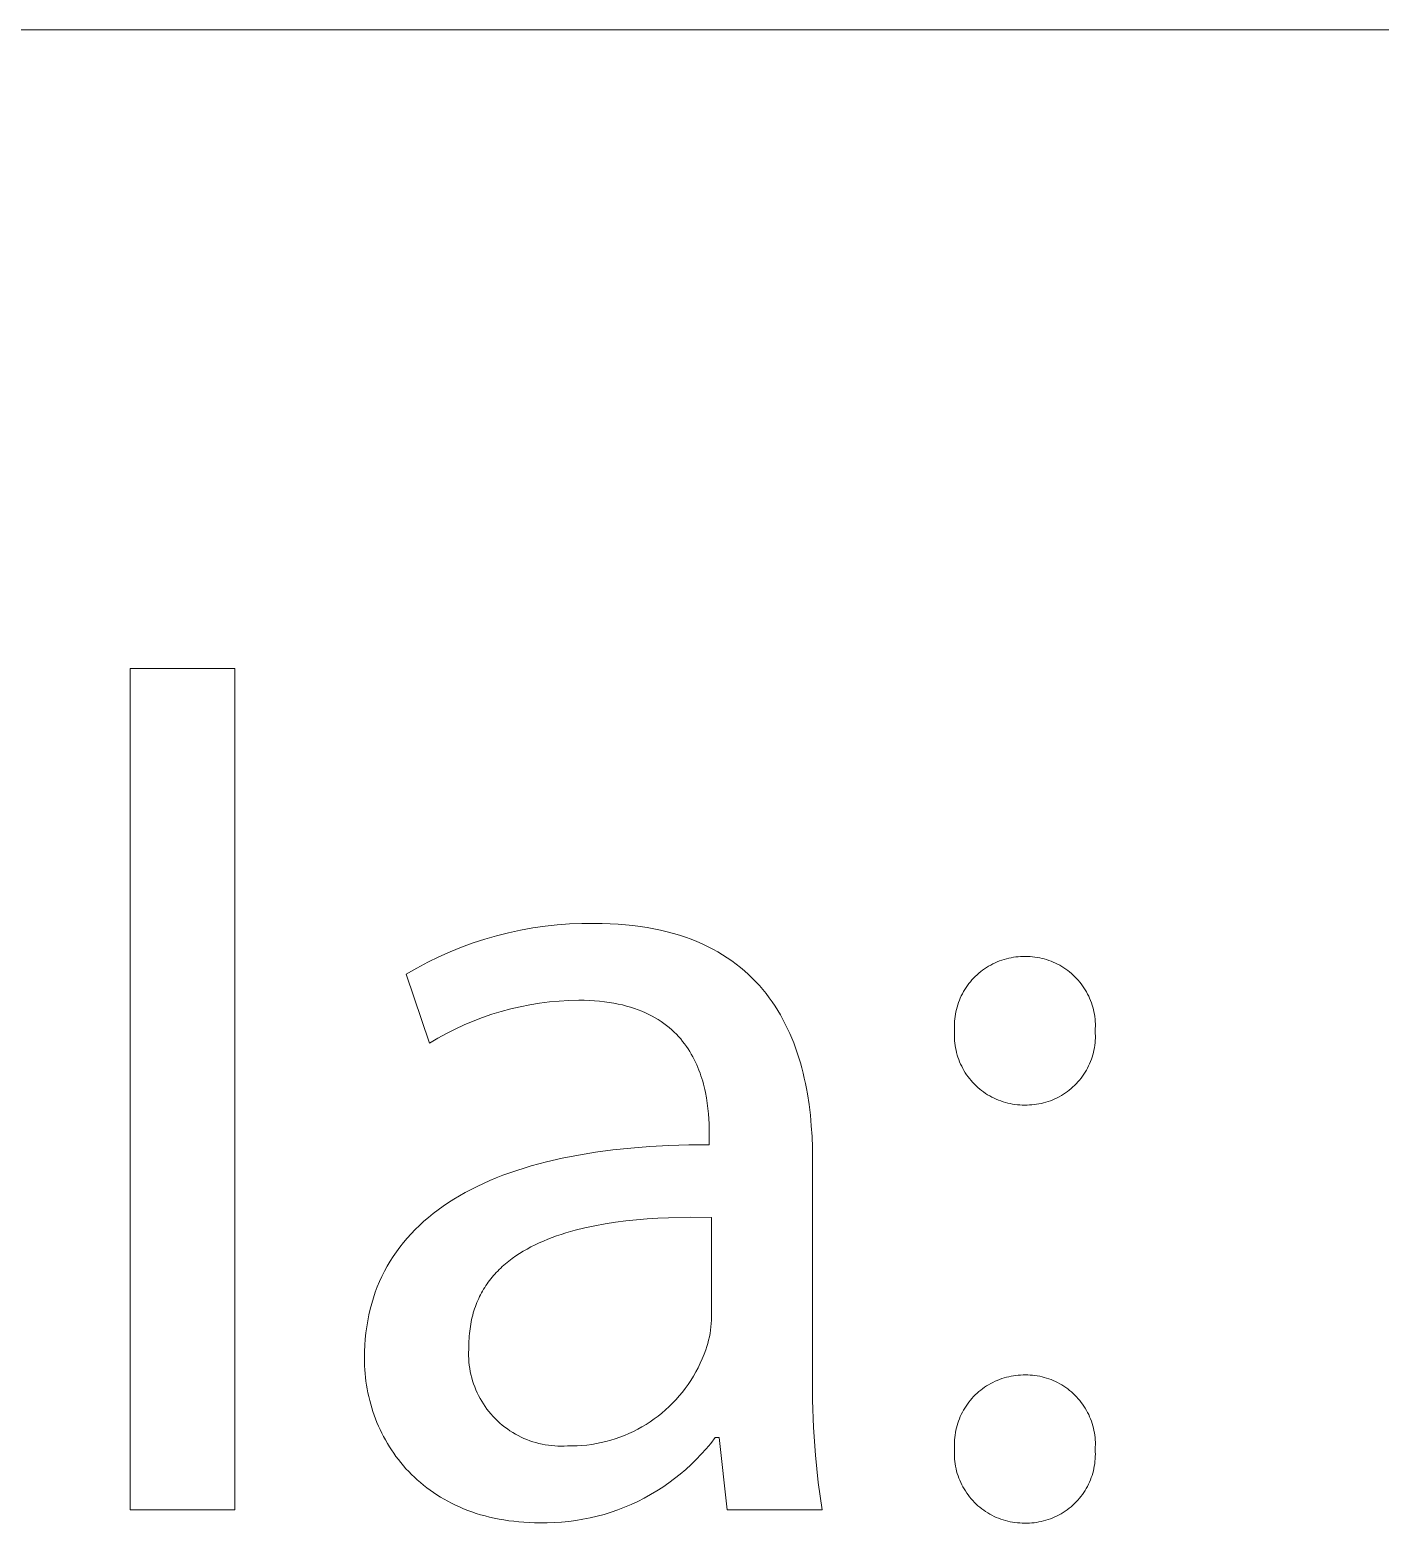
# Model space of a CAD drawing. Header units: millimetres. Extents: x 0 to 5466, y 0 to 3819.
# Drawn here: x 5093.5 to 5155.8, y 236.6 to 305.5 of the extents above; entities that cross this region are included whole.
import ezdxf

# ---------------------------------------------------------------- set-up
doc = ezdxf.new("R2010")
doc.units = ezdxf.units.MM
doc.header["$MEASUREMENT"] = 0
doc.layers.add('Domyślny', color=7, linetype='Continuous', true_color=0x000000)

msp = doc.modelspace()

# ---------------------------------------------------------------- linework, layer by layer
at = {"layer": 'Domyślny', "color": 18, "lineweight": 15, "true_color": 0x000000}
for p, q in [((3400.106, 305.53), (5465.587, 305.53)), ((5098.113, 276.031), (5102.936, 276.031)), ((5098.113, 237.174), (5098.113, 276.031)), ((5102.936, 276.031), (5102.936, 237.174)), ((5117.265, 264.132), (5117.831, 264.194)), ((5117.831, 264.194), (5118.399, 264.235)), ((5118.399, 264.235), (5118.967, 264.257)), ((5118.967, 264.257), (5119.537, 264.259)), ((5119.537, 264.259), (5119.912, 264.255)), ((5119.912, 264.255), (5120.278, 264.243)), ((5120.278, 264.243), (5120.636, 264.224)), ((5120.636, 264.224), (5120.985, 264.196)), ((5120.985, 264.196), (5121.325, 264.161)), ((5121.325, 264.161), (5121.657, 264.118)), ((5113.944, 263.357), (5114.485, 263.534)), ((5114.485, 263.534), (5115.032, 263.692)), ((5115.032, 263.692), (5115.584, 263.831)), ((5115.584, 263.831), (5116.141, 263.951)), ((5116.141, 263.951), (5116.701, 264.052)), ((5116.701, 264.052), (5117.265, 264.132)), ((5121.657, 264.118), (5121.98, 264.068)), ((5121.98, 264.068), (5122.295, 264.011)), ((5122.295, 264.011), (5122.602, 263.947)), ((5122.602, 263.947), (5122.901, 263.876)), ((5122.901, 263.876), (5123.192, 263.798)), ((5123.192, 263.798), (5123.475, 263.714)), ((5123.475, 263.714), (5123.75, 263.623)), ((5123.75, 263.623), (5124.017, 263.525)), ((5124.017, 263.525), (5124.277, 263.422)), ((5112.362, 262.715), (5112.882, 262.947)), ((5112.882, 262.947), (5113.409, 263.161)), ((5113.409, 263.161), (5113.944, 263.357)), ((5124.277, 263.422), (5124.529, 263.312)), ((5124.529, 263.312), (5124.774, 263.196)), ((5124.774, 263.196), (5125.011, 263.074)), ((5125.011, 263.074), (5125.241, 262.947)), ((5125.241, 262.947), (5125.464, 262.814)), ((5125.464, 262.814), (5125.68, 262.676)), ((5110.855, 261.912), (5111.348, 262.197)), ((5111.348, 262.197), (5111.85, 262.465)), ((5111.85, 262.465), (5112.362, 262.715)), ((5125.68, 262.676), (5125.889, 262.532)), ((5125.889, 262.532), (5126.091, 262.383)), ((5126.091, 262.383), (5126.286, 262.229)), ((5126.286, 262.229), (5126.475, 262.069)), ((5137.387, 262.031), (5137.475, 262.099)), ((5137.475, 262.099), (5137.566, 262.163)), ((5137.566, 262.163), (5137.658, 262.225)), ((5137.658, 262.225), (5137.753, 262.283)), ((5137.753, 262.283), (5137.85, 262.338)), ((5137.85, 262.338), (5137.948, 262.39)), ((5137.948, 262.39), (5138.049, 262.438)), ((5138.049, 262.438), (5138.15, 262.483)), ((5138.15, 262.483), (5138.254, 262.524)), ((5138.254, 262.524), (5138.358, 262.561)), ((5138.358, 262.561), (5138.464, 262.595)), ((5138.464, 262.595), (5138.571, 262.626)), ((5138.571, 262.626), (5138.679, 262.652)), ((5138.679, 262.652), (5138.788, 262.675)), ((5138.788, 262.675), (5138.898, 262.694)), ((5138.898, 262.694), (5139.008, 262.709)), ((5139.008, 262.709), (5139.118, 262.721)), ((5139.118, 262.721), (5139.229, 262.729)), ((5139.229, 262.729), (5139.34, 262.732)), ((5139.34, 262.732), (5139.452, 262.732)), ((5139.452, 262.732), (5139.562, 262.731)), ((5139.562, 262.731), (5139.672, 262.726)), ((5139.672, 262.726), (5139.782, 262.718)), ((5139.782, 262.718), (5139.892, 262.705)), ((5139.892, 262.705), (5140.001, 262.689)), ((5140.001, 262.689), (5140.109, 262.669)), ((5140.109, 262.669), (5140.217, 262.646)), ((5140.217, 262.646), (5140.324, 262.618)), ((5140.324, 262.618), (5140.429, 262.587)), ((5140.429, 262.587), (5140.534, 262.552)), ((5140.534, 262.552), (5140.638, 262.514)), ((5140.638, 262.514), (5140.74, 262.473)), ((5140.74, 262.473), (5140.84, 262.427)), ((5140.84, 262.427), (5140.939, 262.379)), ((5140.939, 262.379), (5141.036, 262.327)), ((5141.036, 262.327), (5141.132, 262.271)), ((5141.132, 262.271), (5141.225, 262.213)), ((5141.225, 262.213), (5141.317, 262.151)), ((5141.317, 262.151), (5141.406, 262.086)), ((5111.929, 258.727), (5110.855, 261.912)), ((5126.475, 262.069), (5126.657, 261.906)), ((5126.657, 261.906), (5126.832, 261.737)), ((5126.832, 261.737), (5127.001, 261.564)), ((5127.001, 261.564), (5127.164, 261.386)), ((5136.775, 261.389), (5136.842, 261.478)), ((5136.842, 261.478), (5136.911, 261.565)), ((5136.911, 261.565), (5136.984, 261.649)), ((5136.984, 261.649), (5137.059, 261.731)), ((5137.059, 261.731), (5137.137, 261.81)), ((5137.137, 261.81), (5137.218, 261.887)), ((5137.218, 261.887), (5137.301, 261.96)), ((5137.301, 261.96), (5137.387, 262.031)), ((5141.406, 262.086), (5141.493, 262.018)), ((5141.493, 262.018), (5141.577, 261.947)), ((5141.577, 261.947), (5141.659, 261.873)), ((5141.659, 261.873), (5141.739, 261.797)), ((5141.739, 261.797), (5141.815, 261.718)), ((5141.815, 261.718), (5141.889, 261.636)), ((5141.889, 261.636), (5141.961, 261.552)), ((5141.961, 261.552), (5142.029, 261.465)), ((5142.029, 261.465), (5142.094, 261.376)), ((5127.164, 261.386), (5127.321, 261.205)), ((5127.321, 261.205), (5127.471, 261.019)), ((5127.471, 261.019), (5127.615, 260.829)), ((5127.615, 260.829), (5127.754, 260.635)), ((5136.401, 260.708), (5136.445, 260.811)), ((5136.445, 260.811), (5136.491, 260.912)), ((5136.491, 260.912), (5136.541, 261.011)), ((5136.541, 261.011), (5136.595, 261.108)), ((5136.595, 261.108), (5136.652, 261.204)), ((5136.652, 261.204), (5136.712, 261.297)), ((5136.712, 261.297), (5136.775, 261.389)), ((5142.094, 261.376), (5142.156, 261.285)), ((5142.156, 261.285), (5142.215, 261.192)), ((5142.215, 261.192), (5142.271, 261.097)), ((5142.271, 261.097), (5142.323, 260.999)), ((5142.323, 260.999), (5142.372, 260.901)), ((5142.372, 260.901), (5142.417, 260.8)), ((5142.417, 260.8), (5142.46, 260.698)), ((5114.807, 260.06), (5114.378, 259.912)), ((5115.242, 260.193), (5114.807, 260.06)), ((5115.68, 260.311), (5115.242, 260.193)), ((5116.123, 260.414), (5115.68, 260.311)), ((5116.568, 260.502), (5116.123, 260.414)), ((5117.017, 260.574), (5116.568, 260.502)), ((5117.467, 260.631), (5117.017, 260.574)), ((5117.919, 260.673), (5117.467, 260.631)), ((5118.373, 260.7), (5117.919, 260.673)), ((5118.827, 260.71), (5118.373, 260.7)), ((5119.078, 260.708), (5118.827, 260.71)), ((5119.321, 260.699), (5119.078, 260.708)), ((5119.558, 260.685), (5119.321, 260.699)), ((5119.788, 260.665), (5119.558, 260.685)), ((5120.012, 260.641), (5119.788, 260.665)), ((5120.229, 260.611), (5120.012, 260.641)), ((5120.439, 260.576), (5120.229, 260.611)), ((5120.643, 260.536), (5120.439, 260.576)), ((5120.841, 260.492), (5120.643, 260.536)), ((5121.032, 260.443), (5120.841, 260.492)), ((5121.218, 260.389), (5121.032, 260.443)), ((5121.397, 260.332), (5121.218, 260.389)), ((5121.57, 260.269), (5121.397, 260.332)), ((5121.738, 260.203), (5121.57, 260.269)), ((5121.9, 260.133), (5121.738, 260.203)), ((5122.056, 260.059), (5121.9, 260.133)), ((5122.207, 259.981), (5122.056, 260.059)), ((5127.754, 260.635), (5127.887, 260.437)), ((5127.887, 260.437), (5128.013, 260.236)), ((5128.013, 260.236), (5128.135, 260.031)), ((5128.135, 260.031), (5128.25, 259.823)), ((5136.201, 259.958), (5136.218, 260.068)), ((5136.218, 260.068), (5136.239, 260.177)), ((5136.239, 260.177), (5136.264, 260.285)), ((5136.264, 260.285), (5136.293, 260.393)), ((5136.293, 260.393), (5136.326, 260.499)), ((5136.326, 260.499), (5136.362, 260.604)), ((5136.362, 260.604), (5136.401, 260.708)), ((5142.46, 260.698), (5142.498, 260.595)), ((5142.498, 260.595), (5142.533, 260.49)), ((5142.533, 260.49), (5142.564, 260.385)), ((5142.564, 260.385), (5142.592, 260.278)), ((5142.592, 260.278), (5142.616, 260.17)), ((5142.616, 260.17), (5142.636, 260.062)), ((5142.636, 260.062), (5142.653, 259.953)), ((5113.123, 259.382), (5112.718, 259.177)), ((5113.535, 259.573), (5113.123, 259.382)), ((5113.954, 259.75), (5113.535, 259.573)), ((5114.378, 259.912), (5113.954, 259.75)), ((5122.353, 259.9), (5122.207, 259.981)), ((5122.493, 259.816), (5122.353, 259.9)), ((5122.628, 259.728), (5122.493, 259.816)), ((5122.757, 259.637), (5122.628, 259.728)), ((5122.882, 259.542), (5122.757, 259.637)), ((5123.002, 259.445), (5122.882, 259.542)), ((5123.117, 259.346), (5123.002, 259.445)), ((5123.227, 259.243), (5123.117, 259.346)), ((5128.25, 259.823), (5128.361, 259.612)), ((5128.361, 259.612), (5128.465, 259.397)), ((5128.465, 259.397), (5128.565, 259.18)), ((5136.169, 259.515), (5136.171, 259.626)), ((5136.17, 259.404), (5136.169, 259.515)), ((5136.176, 259.293), (5136.17, 259.404)), ((5136.171, 259.626), (5136.177, 259.737)), ((5136.177, 259.737), (5136.187, 259.848)), ((5136.187, 259.848), (5136.201, 259.958)), ((5142.653, 259.953), (5142.666, 259.843)), ((5142.666, 259.843), (5142.675, 259.733)), ((5142.679, 259.403), (5142.673, 259.293)), ((5142.675, 259.733), (5142.68, 259.623)), ((5142.681, 259.513), (5142.679, 259.403)), ((5142.68, 259.623), (5142.681, 259.513)), ((5112.32, 258.959), (5111.929, 258.727)), ((5112.718, 259.177), (5112.32, 258.959)), ((5123.332, 259.138), (5123.227, 259.243)), ((5123.433, 259.031), (5123.332, 259.138)), ((5123.53, 258.921), (5123.433, 259.031)), ((5123.622, 258.809), (5123.53, 258.921)), ((5123.71, 258.696), (5123.622, 258.809)), ((5123.793, 258.58), (5123.71, 258.696)), ((5128.565, 259.18), (5128.659, 258.959)), ((5128.659, 258.959), (5128.749, 258.736)), ((5128.749, 258.736), (5128.833, 258.511)), ((5136.17, 259.068), (5136.171, 259.18)), ((5136.173, 258.955), (5136.17, 259.068)), ((5136.171, 259.18), (5136.176, 259.293)), ((5136.179, 258.843), (5136.173, 258.955)), ((5136.19, 258.731), (5136.179, 258.843)), ((5136.205, 258.62), (5136.19, 258.731)), ((5142.666, 258.739), (5142.653, 258.629)), ((5142.675, 258.849), (5142.666, 258.739)), ((5142.673, 259.293), (5142.679, 259.182)), ((5142.68, 258.96), (5142.675, 258.849)), ((5142.679, 259.182), (5142.682, 259.071)), ((5142.682, 259.071), (5142.68, 258.96)), ((5123.873, 258.463), (5123.793, 258.58)), ((5123.949, 258.344), (5123.873, 258.463)), ((5124.02, 258.223), (5123.949, 258.344)), ((5124.088, 258.102), (5124.02, 258.223)), ((5124.153, 257.979), (5124.088, 258.102)), ((5124.214, 257.855), (5124.153, 257.979)), ((5128.833, 258.511), (5128.912, 258.283)), ((5128.912, 258.283), (5128.987, 258.053)), ((5128.987, 258.053), (5129.057, 257.82)), ((5136.223, 258.509), (5136.205, 258.62)), ((5136.246, 258.399), (5136.223, 258.509)), ((5136.272, 258.29), (5136.246, 258.399)), ((5136.302, 258.181), (5136.272, 258.29)), ((5136.336, 258.074), (5136.302, 258.181)), ((5136.373, 257.968), (5136.336, 258.074)), ((5136.414, 257.863), (5136.373, 257.968)), ((5142.496, 257.984), (5142.456, 257.88)), ((5142.531, 258.089), (5142.496, 257.984)), ((5142.563, 258.195), (5142.531, 258.089)), ((5142.591, 258.302), (5142.563, 258.195)), ((5142.615, 258.41), (5142.591, 258.302)), ((5142.636, 258.519), (5142.615, 258.41)), ((5142.653, 258.629), (5142.636, 258.519)), ((5124.271, 257.73), (5124.214, 257.855)), ((5124.325, 257.604), (5124.271, 257.73)), ((5124.375, 257.477), (5124.325, 257.604)), ((5124.423, 257.35), (5124.375, 257.477)), ((5124.467, 257.223), (5124.423, 257.35)), ((5129.057, 257.82), (5129.122, 257.585)), ((5129.122, 257.585), (5129.183, 257.349)), ((5129.183, 257.349), (5129.24, 257.111)), ((5136.459, 257.76), (5136.414, 257.863)), ((5136.507, 257.659), (5136.459, 257.76)), ((5136.559, 257.559), (5136.507, 257.659)), ((5136.614, 257.461), (5136.559, 257.559)), ((5136.673, 257.365), (5136.614, 257.461)), ((5136.735, 257.272), (5136.673, 257.365)), ((5136.8, 257.18), (5136.735, 257.272)), ((5142.148, 257.292), (5142.085, 257.201)), ((5142.208, 257.385), (5142.148, 257.292)), ((5142.265, 257.481), (5142.208, 257.385)), ((5142.318, 257.578), (5142.265, 257.481)), ((5142.367, 257.677), (5142.318, 257.578)), ((5142.414, 257.778), (5142.367, 257.677)), ((5142.456, 257.88), (5142.414, 257.778)), ((5124.508, 257.095), (5124.467, 257.223)), ((5124.546, 256.967), (5124.508, 257.095)), ((5124.582, 256.839), (5124.546, 256.967)), ((5124.615, 256.711), (5124.582, 256.839)), ((5124.645, 256.584), (5124.615, 256.711)), ((5124.673, 256.457), (5124.645, 256.584)), ((5129.24, 257.111), (5129.292, 256.871)), ((5129.292, 256.871), (5129.34, 256.629)), ((5129.34, 256.629), (5129.383, 256.387)), ((5136.868, 257.091), (5136.8, 257.18)), ((5136.94, 257.004), (5136.868, 257.091)), ((5137.014, 256.92), (5136.94, 257.004)), ((5137.092, 256.838), (5137.014, 256.92)), ((5137.172, 256.759), (5137.092, 256.838)), ((5137.254, 256.683), (5137.172, 256.759)), ((5137.34, 256.61), (5137.254, 256.683)), ((5137.428, 256.54), (5137.34, 256.61)), ((5141.561, 256.631), (5141.476, 256.561)), ((5141.644, 256.704), (5141.561, 256.631)), ((5141.725, 256.78), (5141.644, 256.704)), ((5141.803, 256.859), (5141.725, 256.78)), ((5141.878, 256.941), (5141.803, 256.859)), ((5141.95, 257.025), (5141.878, 256.941)), ((5142.019, 257.112), (5141.95, 257.025)), ((5142.085, 257.201), (5142.019, 257.112)), ((5124.721, 256.204), (5124.673, 256.457)), ((5124.76, 255.954), (5124.721, 256.204)), ((5124.791, 255.708), (5124.76, 255.954)), ((5129.383, 256.387), (5129.459, 255.897)), ((5129.459, 255.897), (5129.519, 255.404)), ((5137.518, 256.473), (5137.428, 256.54)), ((5137.611, 256.409), (5137.518, 256.473)), ((5137.705, 256.349), (5137.611, 256.409)), ((5137.802, 256.291), (5137.705, 256.349)), ((5137.901, 256.238), (5137.802, 256.291)), ((5138.001, 256.187), (5137.901, 256.238)), ((5138.103, 256.14), (5138.001, 256.187)), ((5138.207, 256.097), (5138.103, 256.14)), ((5138.312, 256.058), (5138.207, 256.097)), ((5138.419, 256.022), (5138.312, 256.058)), ((5138.527, 255.99), (5138.419, 256.022)), ((5138.635, 255.961), (5138.527, 255.99)), ((5138.745, 255.937), (5138.635, 255.961)), ((5138.856, 255.916), (5138.745, 255.937)), ((5138.967, 255.899), (5138.856, 255.916)), ((5139.078, 255.886), (5138.967, 255.899)), ((5139.19, 255.877), (5139.078, 255.886)), ((5139.858, 255.891), (5139.747, 255.88)), ((5139.968, 255.905), (5139.858, 255.891)), ((5140.077, 255.924), (5139.968, 255.905)), ((5140.186, 255.946), (5140.077, 255.924)), ((5140.293, 255.972), (5140.186, 255.946)), ((5140.4, 256.001), (5140.293, 255.972)), ((5140.506, 256.035), (5140.4, 256.001)), ((5140.61, 256.072), (5140.506, 256.035)), ((5140.714, 256.112), (5140.61, 256.072)), ((5140.815, 256.157), (5140.714, 256.112)), ((5140.915, 256.204), (5140.815, 256.157)), ((5141.014, 256.255), (5140.915, 256.204)), ((5141.11, 256.31), (5141.014, 256.255)), ((5141.205, 256.368), (5141.11, 256.31)), ((5141.297, 256.429), (5141.205, 256.368)), ((5141.388, 256.493), (5141.297, 256.429)), ((5141.476, 256.561), (5141.388, 256.493)), ((5124.815, 255.467), (5124.791, 255.708)), ((5124.832, 255.233), (5124.815, 255.467)), ((5124.843, 255.006), (5124.832, 255.233)), ((5129.519, 255.404), (5129.564, 254.908)), ((5139.303, 255.872), (5139.19, 255.877)), ((5139.415, 255.871), (5139.303, 255.872)), ((5139.526, 255.87), (5139.415, 255.871)), ((5139.637, 255.873), (5139.526, 255.87)), ((5139.747, 255.88), (5139.637, 255.873)), ((5124.849, 254.787), (5124.843, 255.006)), ((5124.851, 254.577), (5124.849, 254.787)), ((5124.851, 254.031), (5124.851, 254.577)), ((5129.564, 254.908), (5129.596, 254.41)), ((5120.399, 253.798), (5121.235, 253.885)), ((5121.235, 253.885), (5122.099, 253.953)), ((5122.099, 253.953), (5122.99, 253.999)), ((5122.99, 253.999), (5123.907, 254.026)), ((5123.907, 254.026), (5124.851, 254.031)), ((5129.596, 254.41), (5129.614, 253.911)), ((5129.614, 253.911), (5129.62, 253.412)), ((5116.633, 253.058), (5116.978, 253.154)), ((5116.978, 253.154), (5117.33, 253.246)), ((5117.33, 253.246), (5118.055, 253.414)), ((5118.055, 253.414), (5118.809, 253.562)), ((5118.809, 253.562), (5119.59, 253.69)), ((5119.59, 253.69), (5120.399, 253.798)), ((5129.62, 253.412), (5129.62, 243.511)), ((5114.715, 252.378), (5115.017, 252.503)), ((5115.017, 252.503), (5115.325, 252.624)), ((5115.325, 252.624), (5115.642, 252.74)), ((5115.642, 252.74), (5115.965, 252.851)), ((5115.965, 252.851), (5116.296, 252.957)), ((5116.296, 252.957), (5116.633, 253.058)), ((5113.317, 251.678), (5113.582, 251.827)), ((5113.582, 251.827), (5113.854, 251.972)), ((5113.854, 251.972), (5114.134, 252.112)), ((5114.134, 252.112), (5114.421, 252.247)), ((5114.421, 252.247), (5114.715, 252.378)), ((5112.333, 251.033), (5112.568, 251.201)), ((5112.568, 251.201), (5112.81, 251.365)), ((5112.81, 251.365), (5113.06, 251.524)), ((5113.06, 251.524), (5113.317, 251.678)), ((5111.469, 250.313), (5111.674, 250.5)), ((5111.674, 250.5), (5111.886, 250.682)), ((5111.886, 250.682), (5112.105, 250.86)), ((5112.105, 250.86), (5112.333, 251.033)), ((5120.038, 250.384), (5119.569, 250.298)), ((5120.514, 250.458), (5120.038, 250.384)), ((5120.997, 250.52), (5120.514, 250.458)), ((5121.486, 250.572), (5120.997, 250.52)), ((5121.979, 250.613), (5121.486, 250.572)), ((5122.476, 250.645), (5121.979, 250.613)), ((5122.974, 250.668), (5122.476, 250.645)), ((5123.971, 250.69), (5122.974, 250.668)), ((5124.96, 250.682), (5123.971, 250.69)), ((5124.96, 246.096), (5124.96, 250.682)), ((5110.729, 249.52), (5110.902, 249.725)), ((5110.902, 249.725), (5111.084, 249.926)), ((5111.084, 249.926), (5111.273, 250.122)), ((5111.273, 250.122), (5111.469, 250.313)), ((5117.592, 249.751), (5117.389, 249.672)), ((5117.799, 249.826), (5117.592, 249.751)), ((5118.01, 249.897), (5117.799, 249.826)), ((5118.224, 249.964), (5118.01, 249.897)), ((5118.441, 250.029), (5118.224, 249.964)), ((5118.661, 250.089), (5118.441, 250.029)), ((5119.11, 250.2), (5118.661, 250.089)), ((5119.569, 250.298), (5119.11, 250.2)), ((5110.255, 248.877), (5110.405, 249.096)), ((5110.405, 249.096), (5110.563, 249.31)), ((5110.563, 249.31), (5110.729, 249.52)), ((5116.083, 249.009), (5115.914, 248.898)), ((5116.256, 249.116), (5116.083, 249.009)), ((5116.434, 249.219), (5116.256, 249.116)), ((5116.616, 249.318), (5116.434, 249.219)), ((5116.803, 249.412), (5116.616, 249.318)), ((5116.994, 249.503), (5116.803, 249.412)), ((5117.19, 249.589), (5116.994, 249.503)), ((5117.389, 249.672), (5117.19, 249.589)), ((5109.852, 248.193), (5109.978, 248.426)), ((5109.978, 248.426), (5110.113, 248.654)), ((5110.113, 248.654), (5110.255, 248.877)), ((5115.222, 248.341), (5115.152, 248.273)), ((5115.294, 248.407), (5115.222, 248.341)), ((5115.366, 248.473), (5115.294, 248.407)), ((5115.441, 248.537), (5115.366, 248.473)), ((5115.516, 248.6), (5115.441, 248.537)), ((5115.593, 248.662), (5115.516, 248.6)), ((5115.751, 248.782), (5115.593, 248.662)), ((5115.914, 248.898), (5115.751, 248.782)), ((5109.521, 247.47), (5109.623, 247.716)), ((5109.623, 247.716), (5109.734, 247.957)), ((5109.734, 247.957), (5109.852, 248.193)), ((5114.59, 247.608), (5114.536, 247.528)), ((5114.647, 247.687), (5114.59, 247.608)), ((5114.704, 247.765), (5114.647, 247.687)), ((5114.764, 247.841), (5114.704, 247.765)), ((5114.825, 247.916), (5114.764, 247.841)), ((5114.887, 247.99), (5114.825, 247.916)), ((5114.951, 248.062), (5114.887, 247.99)), ((5115.017, 248.134), (5114.951, 248.062)), ((5115.084, 248.204), (5115.017, 248.134)), ((5115.152, 248.273), (5115.084, 248.204)), ((5109.262, 246.707), (5109.34, 246.966)), ((5109.34, 246.966), (5109.426, 247.22)), ((5109.426, 247.22), (5109.521, 247.47)), ((5114.202, 246.931), (5114.161, 246.841)), ((5114.244, 247.02), (5114.202, 246.931)), ((5114.288, 247.108), (5114.244, 247.02)), ((5114.335, 247.195), (5114.288, 247.108)), ((5114.382, 247.28), (5114.335, 247.195)), ((5114.432, 247.364), (5114.382, 247.28)), ((5114.483, 247.447), (5114.432, 247.364)), ((5114.536, 247.528), (5114.483, 247.447)), ((5109.13, 246.177), (5109.192, 246.444)), ((5109.192, 246.444), (5109.262, 246.707)), ((5113.955, 246.268), (5113.927, 246.168)), ((5113.984, 246.367), (5113.955, 246.268)), ((5114.016, 246.464), (5113.984, 246.367)), ((5114.049, 246.56), (5114.016, 246.464)), ((5114.085, 246.655), (5114.049, 246.56)), ((5114.122, 246.749), (5114.085, 246.655)), ((5114.161, 246.841), (5114.122, 246.749)), ((5108.993, 245.348), (5109.03, 245.629)), ((5109.03, 245.629), (5109.076, 245.905)), ((5109.076, 245.905), (5109.13, 246.177)), ((5113.817, 245.644), (5113.802, 245.535)), ((5113.835, 245.752), (5113.817, 245.644)), ((5113.855, 245.858), (5113.835, 245.752)), ((5113.877, 245.963), (5113.855, 245.858)), ((5113.901, 246.066), (5113.877, 245.963)), ((5113.927, 246.168), (5113.901, 246.066)), ((5124.91, 245.474), (5124.93, 245.629)), ((5124.93, 245.629), (5124.945, 245.784)), ((5124.945, 245.784), (5124.955, 245.94)), ((5124.955, 245.94), (5124.96, 246.096)), ((5108.943, 244.775), (5108.964, 245.064)), ((5108.964, 245.064), (5108.993, 245.348)), ((5113.75, 244.85), (5113.749, 244.731)), ((5113.753, 244.968), (5113.75, 244.85)), ((5113.759, 245.084), (5113.753, 244.968)), ((5113.766, 245.199), (5113.759, 245.084)), ((5113.776, 245.313), (5113.766, 245.199)), ((5113.788, 245.425), (5113.776, 245.313)), ((5113.802, 245.535), (5113.788, 245.425)), ((5124.736, 244.715), (5124.781, 244.864)), ((5124.781, 244.864), (5124.82, 245.015)), ((5124.82, 245.015), (5124.855, 245.167)), ((5124.855, 245.167), (5124.885, 245.32)), ((5124.885, 245.32), (5124.91, 245.474)), ((5108.926, 244.184), (5108.93, 244.482)), ((5108.928, 244.005), (5108.926, 244.184)), ((5108.93, 244.482), (5108.943, 244.775)), ((5113.74, 244.584), (5113.736, 244.437)), ((5113.736, 244.437), (5113.736, 244.29)), ((5113.736, 244.29), (5113.742, 244.143)), ((5113.749, 244.731), (5113.74, 244.584)), ((5124.526, 244.147), (5124.61, 244.356)), ((5124.61, 244.356), (5124.687, 244.567)), ((5124.687, 244.567), (5124.736, 244.715)), ((5108.934, 243.825), (5108.928, 244.005)), ((5108.944, 243.645), (5108.934, 243.825)), ((5108.958, 243.466), (5108.944, 243.645)), ((5113.742, 244.143), (5113.753, 243.997)), ((5113.753, 243.997), (5113.769, 243.851)), ((5113.769, 243.851), (5113.79, 243.705)), ((5113.79, 243.705), (5113.816, 243.561)), ((5113.816, 243.561), (5113.847, 243.417)), ((5124.119, 243.346), (5124.231, 243.541)), ((5124.231, 243.541), (5124.336, 243.74)), ((5124.336, 243.74), (5124.434, 243.942)), ((5124.434, 243.942), (5124.526, 244.147)), ((5129.62, 243.511), (5129.62, 242.24)), ((5108.976, 243.288), (5108.958, 243.466)), ((5108.998, 243.109), (5108.976, 243.288)), ((5109.024, 242.932), (5108.998, 243.109)), ((5109.055, 242.755), (5109.024, 242.932)), ((5113.847, 243.417), (5113.883, 243.275)), ((5113.883, 243.275), (5113.923, 243.133)), ((5113.923, 243.133), (5113.969, 242.994)), ((5113.969, 242.994), (5114.019, 242.856)), ((5114.019, 242.856), (5114.074, 242.72)), ((5123.607, 242.607), (5123.744, 242.785)), ((5123.744, 242.785), (5123.876, 242.968)), ((5123.876, 242.968), (5124.001, 243.155)), ((5124.001, 243.155), (5124.119, 243.346)), ((5137.475, 242.77), (5137.566, 242.835)), ((5137.566, 242.835), (5137.658, 242.896)), ((5137.658, 242.896), (5137.753, 242.954)), ((5137.753, 242.954), (5137.85, 243.009)), ((5137.85, 243.009), (5137.948, 243.061)), ((5137.948, 243.061), (5138.049, 243.109)), ((5138.049, 243.109), (5138.15, 243.154)), ((5138.15, 243.154), (5138.254, 243.195)), ((5138.254, 243.195), (5138.358, 243.233)), ((5138.358, 243.233), (5138.464, 243.267)), ((5138.464, 243.267), (5138.571, 243.297)), ((5138.571, 243.297), (5138.679, 243.323)), ((5138.679, 243.323), (5138.788, 243.346)), ((5138.788, 243.346), (5138.898, 243.365)), ((5138.898, 243.365), (5139.008, 243.381)), ((5139.008, 243.381), (5139.118, 243.392)), ((5139.118, 243.392), (5139.229, 243.4)), ((5139.229, 243.4), (5139.34, 243.404)), ((5139.34, 243.404), (5139.452, 243.404)), ((5139.452, 243.404), (5139.562, 243.403)), ((5139.562, 243.403), (5139.672, 243.398)), ((5139.672, 243.398), (5139.782, 243.389)), ((5139.782, 243.389), (5139.892, 243.377)), ((5139.892, 243.377), (5140.001, 243.36)), ((5140.001, 243.36), (5140.109, 243.34)), ((5140.109, 243.34), (5140.217, 243.317)), ((5140.217, 243.317), (5140.324, 243.289)), ((5140.324, 243.289), (5140.429, 243.258)), ((5140.429, 243.258), (5140.534, 243.224)), ((5140.534, 243.224), (5140.638, 243.186)), ((5140.638, 243.186), (5140.74, 243.144)), ((5140.74, 243.144), (5140.84, 243.099)), ((5140.84, 243.099), (5140.939, 243.05)), ((5140.939, 243.05), (5141.036, 242.998)), ((5141.036, 242.998), (5141.132, 242.942)), ((5141.132, 242.942), (5141.225, 242.884)), ((5141.225, 242.884), (5141.317, 242.822)), ((5141.317, 242.822), (5141.406, 242.757)), ((5109.089, 242.579), (5109.055, 242.755)), ((5109.127, 242.404), (5109.089, 242.579)), ((5109.169, 242.23), (5109.127, 242.404)), ((5109.215, 242.056), (5109.169, 242.23)), ((5114.074, 242.72), (5114.134, 242.585)), ((5114.134, 242.585), (5114.198, 242.453)), ((5114.198, 242.453), (5114.267, 242.323)), ((5114.267, 242.323), (5114.34, 242.196)), ((5114.34, 242.196), (5114.418, 242.071)), ((5123, 241.945), (5123.16, 242.103)), ((5123.16, 242.103), (5123.315, 242.266)), ((5123.315, 242.266), (5123.464, 242.434)), ((5123.464, 242.434), (5123.607, 242.607)), ((5129.62, 242.24), (5129.665, 240.969)), ((5136.775, 242.06), (5136.842, 242.149)), ((5136.842, 242.149), (5136.911, 242.236)), ((5136.911, 242.236), (5136.984, 242.32)), ((5136.984, 242.32), (5137.059, 242.402)), ((5137.059, 242.402), (5137.137, 242.481)), ((5137.137, 242.481), (5137.218, 242.558)), ((5137.218, 242.558), (5137.301, 242.632)), ((5137.301, 242.632), (5137.387, 242.702)), ((5137.387, 242.702), (5137.475, 242.77)), ((5141.406, 242.757), (5141.493, 242.689)), ((5141.493, 242.689), (5141.577, 242.618)), ((5141.577, 242.618), (5141.659, 242.545)), ((5141.659, 242.545), (5141.739, 242.468)), ((5141.739, 242.468), (5141.815, 242.389)), ((5141.815, 242.389), (5141.889, 242.307)), ((5141.889, 242.307), (5141.961, 242.223)), ((5141.961, 242.223), (5142.029, 242.136)), ((5142.029, 242.136), (5142.094, 242.047)), ((5109.265, 241.884), (5109.215, 242.056)), ((5109.319, 241.713), (5109.265, 241.884)), ((5109.377, 241.544), (5109.319, 241.713)), ((5109.439, 241.376), (5109.377, 241.544)), ((5114.418, 242.071), (5114.499, 241.949)), ((5114.499, 241.949), (5114.585, 241.83)), ((5114.585, 241.83), (5114.675, 241.714)), ((5114.675, 241.714), (5114.769, 241.601)), ((5114.769, 241.601), (5114.867, 241.491)), ((5114.867, 241.491), (5114.968, 241.385)), ((5122.308, 241.371), (5122.488, 241.506)), ((5122.488, 241.506), (5122.664, 241.646)), ((5122.664, 241.646), (5122.834, 241.793)), ((5122.834, 241.793), (5123, 241.945)), ((5136.401, 241.38), (5136.445, 241.482)), ((5136.445, 241.482), (5136.491, 241.583)), ((5136.491, 241.583), (5136.541, 241.682)), ((5136.541, 241.682), (5136.595, 241.78)), ((5136.595, 241.78), (5136.652, 241.875)), ((5136.652, 241.875), (5136.712, 241.969)), ((5136.712, 241.969), (5136.775, 242.06)), ((5142.094, 242.047), (5142.156, 241.956)), ((5142.156, 241.956), (5142.215, 241.863)), ((5142.215, 241.863), (5142.271, 241.768)), ((5142.271, 241.768), (5142.323, 241.671)), ((5142.323, 241.671), (5142.372, 241.572)), ((5142.372, 241.572), (5142.417, 241.471)), ((5142.417, 241.471), (5142.46, 241.37)), ((5109.505, 241.209), (5109.439, 241.376)), ((5109.575, 241.044), (5109.505, 241.209)), ((5109.649, 240.88), (5109.575, 241.044)), ((5109.727, 240.718), (5109.649, 240.88)), ((5109.809, 240.558), (5109.727, 240.718)), ((5114.968, 241.385), (5115.073, 241.282)), ((5115.073, 241.282), (5115.182, 241.183)), ((5115.182, 241.183), (5115.294, 241.088)), ((5115.294, 241.088), (5115.409, 240.997)), ((5115.409, 240.997), (5115.527, 240.909)), ((5115.527, 240.909), (5115.648, 240.826)), ((5115.648, 240.826), (5115.772, 240.747)), ((5115.772, 240.747), (5115.898, 240.672)), ((5121.141, 240.699), (5121.345, 240.794)), ((5121.345, 240.794), (5121.545, 240.896)), ((5121.545, 240.896), (5121.742, 241.005)), ((5121.742, 241.005), (5121.935, 241.121)), ((5121.935, 241.121), (5122.124, 241.243)), ((5122.124, 241.243), (5122.308, 241.371)), ((5129.665, 240.969), (5129.752, 239.701)), ((5136.201, 240.629), (5136.218, 240.739)), ((5136.218, 240.739), (5136.239, 240.848)), ((5136.239, 240.848), (5136.264, 240.957)), ((5136.264, 240.957), (5136.293, 241.064)), ((5136.293, 241.064), (5136.326, 241.171)), ((5136.326, 241.171), (5136.362, 241.276)), ((5136.362, 241.276), (5136.401, 241.38)), ((5142.46, 241.37), (5142.498, 241.266)), ((5142.498, 241.266), (5142.533, 241.162)), ((5142.533, 241.162), (5142.564, 241.056)), ((5142.564, 241.056), (5142.592, 240.949)), ((5142.592, 240.949), (5142.616, 240.842)), ((5142.616, 240.842), (5142.636, 240.733)), ((5142.636, 240.733), (5142.653, 240.624)), ((5109.894, 240.4), (5109.809, 240.558)), ((5109.984, 240.244), (5109.894, 240.4)), ((5110.078, 240.09), (5109.984, 240.244)), ((5110.175, 239.938), (5110.078, 240.09)), ((5115.898, 240.672), (5116.027, 240.602)), ((5116.027, 240.602), (5116.159, 240.536)), ((5116.159, 240.536), (5116.292, 240.475)), ((5116.292, 240.475), (5116.428, 240.418)), ((5116.428, 240.418), (5116.565, 240.366)), ((5116.565, 240.366), (5116.704, 240.319)), ((5116.704, 240.319), (5116.845, 240.277)), ((5116.845, 240.277), (5116.987, 240.239)), ((5116.987, 240.239), (5117.13, 240.207)), ((5117.13, 240.207), (5117.275, 240.179)), ((5117.275, 240.179), (5117.42, 240.156)), ((5117.42, 240.156), (5117.566, 240.139)), ((5117.566, 240.139), (5117.712, 240.126)), ((5117.712, 240.126), (5117.859, 240.118)), ((5117.859, 240.118), (5118.006, 240.116)), ((5118.006, 240.116), (5118.152, 240.118)), ((5118.152, 240.118), (5118.299, 240.126)), ((5118.299, 240.126), (5118.524, 240.125)), ((5118.524, 240.125), (5118.749, 240.131)), ((5118.749, 240.131), (5118.973, 240.145)), ((5118.973, 240.145), (5119.197, 240.167)), ((5119.197, 240.167), (5119.42, 240.196)), ((5119.42, 240.196), (5119.642, 240.233)), ((5119.642, 240.233), (5119.862, 240.278)), ((5119.862, 240.278), (5120.081, 240.33)), ((5120.081, 240.33), (5120.298, 240.389)), ((5120.298, 240.389), (5120.512, 240.456)), ((5120.512, 240.456), (5120.725, 240.53)), ((5120.725, 240.53), (5120.934, 240.611)), ((5120.934, 240.611), (5121.141, 240.699)), ((5124.919, 240.245), (5124.705, 239.988)), ((5125.124, 240.508), (5124.919, 240.245)), ((5125.306, 240.508), (5125.124, 240.508)), ((5125.67, 237.177), (5125.306, 240.508)), ((5136.169, 240.186), (5136.171, 240.297)), ((5136.17, 240.075), (5136.169, 240.186)), ((5136.176, 239.964), (5136.17, 240.075)), ((5136.171, 240.297), (5136.177, 240.408)), ((5136.177, 240.408), (5136.187, 240.519)), ((5136.187, 240.519), (5136.201, 240.629)), ((5142.653, 240.624), (5142.666, 240.515)), ((5142.666, 240.515), (5142.675, 240.405)), ((5142.679, 240.074), (5142.673, 239.964)), ((5142.675, 240.405), (5142.68, 240.294)), ((5142.681, 240.184), (5142.679, 240.074)), ((5142.68, 240.294), (5142.681, 240.184)), ((5110.277, 239.788), (5110.175, 239.938)), ((5110.382, 239.64), (5110.277, 239.788)), ((5110.492, 239.495), (5110.382, 239.64)), ((5110.605, 239.353), (5110.492, 239.495)), ((5110.723, 239.213), (5110.605, 239.353)), ((5124.252, 239.498), (5124.013, 239.264)), ((5124.483, 239.739), (5124.252, 239.498)), ((5124.705, 239.988), (5124.483, 239.739)), ((5129.752, 239.701), (5129.883, 238.437)), ((5136.171, 239.852), (5136.176, 239.964)), ((5136.171, 239.74), (5136.171, 239.852)), ((5136.174, 239.628), (5136.171, 239.74)), ((5136.181, 239.516), (5136.174, 239.628)), ((5136.192, 239.405), (5136.181, 239.516)), ((5136.207, 239.293), (5136.192, 239.405)), ((5142.664, 239.412), (5142.65, 239.302)), ((5142.673, 239.522), (5142.664, 239.412)), ((5142.673, 239.964), (5142.679, 239.853)), ((5142.679, 239.633), (5142.673, 239.522)), ((5142.679, 239.853), (5142.681, 239.743)), ((5142.681, 239.743), (5142.679, 239.633)), ((5110.844, 239.075), (5110.723, 239.213)), ((5110.969, 238.941), (5110.844, 239.075)), ((5111.098, 238.809), (5110.969, 238.941)), ((5111.231, 238.68), (5111.098, 238.809)), ((5111.368, 238.554), (5111.231, 238.68)), ((5123.513, 238.823), (5123.251, 238.615)), ((5123.767, 239.039), (5123.513, 238.823)), ((5124.013, 239.264), (5123.767, 239.039)), ((5136.226, 239.183), (5136.207, 239.293)), ((5136.249, 239.073), (5136.226, 239.183)), ((5136.275, 238.964), (5136.249, 239.073)), ((5136.306, 238.857), (5136.275, 238.964)), ((5136.34, 238.75), (5136.306, 238.857)), ((5136.377, 238.644), (5136.34, 238.75)), ((5136.419, 238.54), (5136.377, 238.644)), ((5142.491, 238.66), (5142.452, 238.557)), ((5142.527, 238.764), (5142.491, 238.66)), ((5142.559, 238.87), (5142.527, 238.764)), ((5142.588, 238.977), (5142.559, 238.87)), ((5142.612, 239.085), (5142.588, 238.977)), ((5142.633, 239.193), (5142.612, 239.085)), ((5142.65, 239.302), (5142.633, 239.193)), ((5111.509, 238.431), (5111.368, 238.554)), ((5111.654, 238.311), (5111.509, 238.431)), ((5111.802, 238.194), (5111.654, 238.311)), ((5111.955, 238.081), (5111.802, 238.194)), ((5112.111, 237.971), (5111.955, 238.081)), ((5112.271, 237.865), (5112.111, 237.971)), ((5122.427, 238.046), (5122.14, 237.875)), ((5122.708, 238.226), (5122.427, 238.046)), ((5122.983, 238.416), (5122.708, 238.226)), ((5123.251, 238.615), (5122.983, 238.416)), ((5129.883, 238.437), (5130.057, 237.177)), ((5136.464, 238.437), (5136.419, 238.54)), ((5136.512, 238.336), (5136.464, 238.437)), ((5136.564, 238.237), (5136.512, 238.336)), ((5136.619, 238.14), (5136.564, 238.237)), ((5136.678, 238.044), (5136.619, 238.14)), ((5136.74, 237.951), (5136.678, 238.044)), ((5136.805, 237.86), (5136.74, 237.951)), ((5142.143, 237.971), (5142.08, 237.881)), ((5142.203, 238.064), (5142.143, 237.971)), ((5142.26, 238.159), (5142.203, 238.064)), ((5142.313, 238.256), (5142.26, 238.159)), ((5142.363, 238.354), (5142.313, 238.256)), ((5142.409, 238.455), (5142.363, 238.354)), ((5142.452, 238.557), (5142.409, 238.455)), ((5112.436, 237.762), (5112.271, 237.865)), ((5112.604, 237.663), (5112.436, 237.762)), ((5112.776, 237.568), (5112.604, 237.663)), ((5112.951, 237.476), (5112.776, 237.568)), ((5113.131, 237.389), (5112.951, 237.476)), ((5113.315, 237.305), (5113.131, 237.389)), ((5113.502, 237.225), (5113.315, 237.305)), ((5120.94, 237.292), (5120.628, 237.172)), ((5121.247, 237.423), (5120.94, 237.292)), ((5121.55, 237.563), (5121.247, 237.423)), ((5121.848, 237.714), (5121.55, 237.563)), ((5122.14, 237.875), (5121.848, 237.714)), ((5136.874, 237.771), (5136.805, 237.86)), ((5136.945, 237.685), (5136.874, 237.771)), ((5137.02, 237.601), (5136.945, 237.685)), ((5137.097, 237.52), (5137.02, 237.601)), ((5137.177, 237.441), (5137.097, 237.52)), ((5137.26, 237.366), (5137.177, 237.441)), ((5137.345, 237.293), (5137.26, 237.366)), ((5137.433, 237.224), (5137.345, 237.293)), ((5141.556, 237.314), (5141.471, 237.244)), ((5141.639, 237.387), (5141.556, 237.314)), ((5141.72, 237.463), (5141.639, 237.387)), ((5141.797, 237.541), (5141.72, 237.463)), ((5141.872, 237.622), (5141.797, 237.541)), ((5141.945, 237.706), (5141.872, 237.622)), ((5142.014, 237.792), (5141.945, 237.706)), ((5142.08, 237.881), (5142.014, 237.792)), ((5102.936, 237.174), (5098.113, 237.174)), ((5113.694, 237.15), (5113.502, 237.225)), ((5113.889, 237.079), (5113.694, 237.15)), ((5114.088, 237.012), (5113.889, 237.079)), ((5114.291, 236.95), (5114.088, 237.012)), ((5114.497, 236.892), (5114.291, 236.95)), ((5114.708, 236.839), (5114.497, 236.892)), ((5114.923, 236.79), (5114.708, 236.839)), ((5115.141, 236.746), (5114.923, 236.79)), ((5115.363, 236.707), (5115.141, 236.746)), ((5115.589, 236.673), (5115.363, 236.707)), ((5115.819, 236.644), (5115.589, 236.673)), ((5116.052, 236.62), (5115.819, 236.644)), ((5116.29, 236.601), (5116.052, 236.62)), ((5116.531, 236.588), (5116.29, 236.601)), ((5116.776, 236.58), (5116.531, 236.588)), ((5117.025, 236.577), (5116.776, 236.58)), ((5117.359, 236.575), (5117.025, 236.577)), ((5117.693, 236.584), (5117.359, 236.575)), ((5118.026, 236.605), (5117.693, 236.584)), ((5118.358, 236.637), (5118.026, 236.605)), ((5118.69, 236.68), (5118.358, 236.637)), ((5119.019, 236.735), (5118.69, 236.68)), ((5119.346, 236.8), (5119.019, 236.735)), ((5119.671, 236.877), (5119.346, 236.8)), ((5119.994, 236.965), (5119.671, 236.877)), ((5120.313, 237.063), (5119.994, 236.965)), ((5120.628, 237.172), (5120.313, 237.063)), ((5130.057, 237.177), (5125.67, 237.177)), ((5137.523, 237.157), (5137.433, 237.224)), ((5137.615, 237.094), (5137.523, 237.157)), ((5137.71, 237.033), (5137.615, 237.094)), ((5137.806, 236.977), (5137.71, 237.033)), ((5137.905, 236.923), (5137.806, 236.977)), ((5138.005, 236.873), (5137.905, 236.923)), ((5138.107, 236.827), (5138.005, 236.873)), ((5138.211, 236.784), (5138.107, 236.827)), ((5138.316, 236.745), (5138.211, 236.784)), ((5138.422, 236.709), (5138.316, 236.745)), ((5138.529, 236.677), (5138.422, 236.709)), ((5138.638, 236.649), (5138.529, 236.677)), ((5138.747, 236.625), (5138.638, 236.649)), ((5138.857, 236.605), (5138.747, 236.625)), ((5138.968, 236.588), (5138.857, 236.605)), ((5139.079, 236.575), (5138.968, 236.588)), ((5139.191, 236.566), (5139.079, 236.575)), ((5139.856, 236.579), (5139.746, 236.569)), ((5139.966, 236.594), (5139.856, 236.579)), ((5140.075, 236.612), (5139.966, 236.594)), ((5140.183, 236.634), (5140.075, 236.612)), ((5140.291, 236.659), (5140.183, 236.634)), ((5140.397, 236.689), (5140.291, 236.659)), ((5140.503, 236.722), (5140.397, 236.689)), ((5140.607, 236.759), (5140.503, 236.722)), ((5140.71, 236.799), (5140.607, 236.759)), ((5140.811, 236.843), (5140.71, 236.799)), ((5140.911, 236.89), (5140.811, 236.843)), ((5141.009, 236.941), (5140.911, 236.89)), ((5141.106, 236.995), (5141.009, 236.941)), ((5141.2, 237.052), (5141.106, 236.995)), ((5141.293, 237.113), (5141.2, 237.052)), ((5141.383, 237.177), (5141.293, 237.113)), ((5141.471, 237.244), (5141.383, 237.177)), ((5139.303, 236.561), (5139.191, 236.566)), ((5139.415, 236.56), (5139.303, 236.561)), ((5139.526, 236.559), (5139.415, 236.56)), ((5139.636, 236.562), (5139.526, 236.559)), ((5139.746, 236.569), (5139.636, 236.562))]:
    msp.add_line(p, q, dxfattribs=at)

doc.saveas('drawing.dxf')
